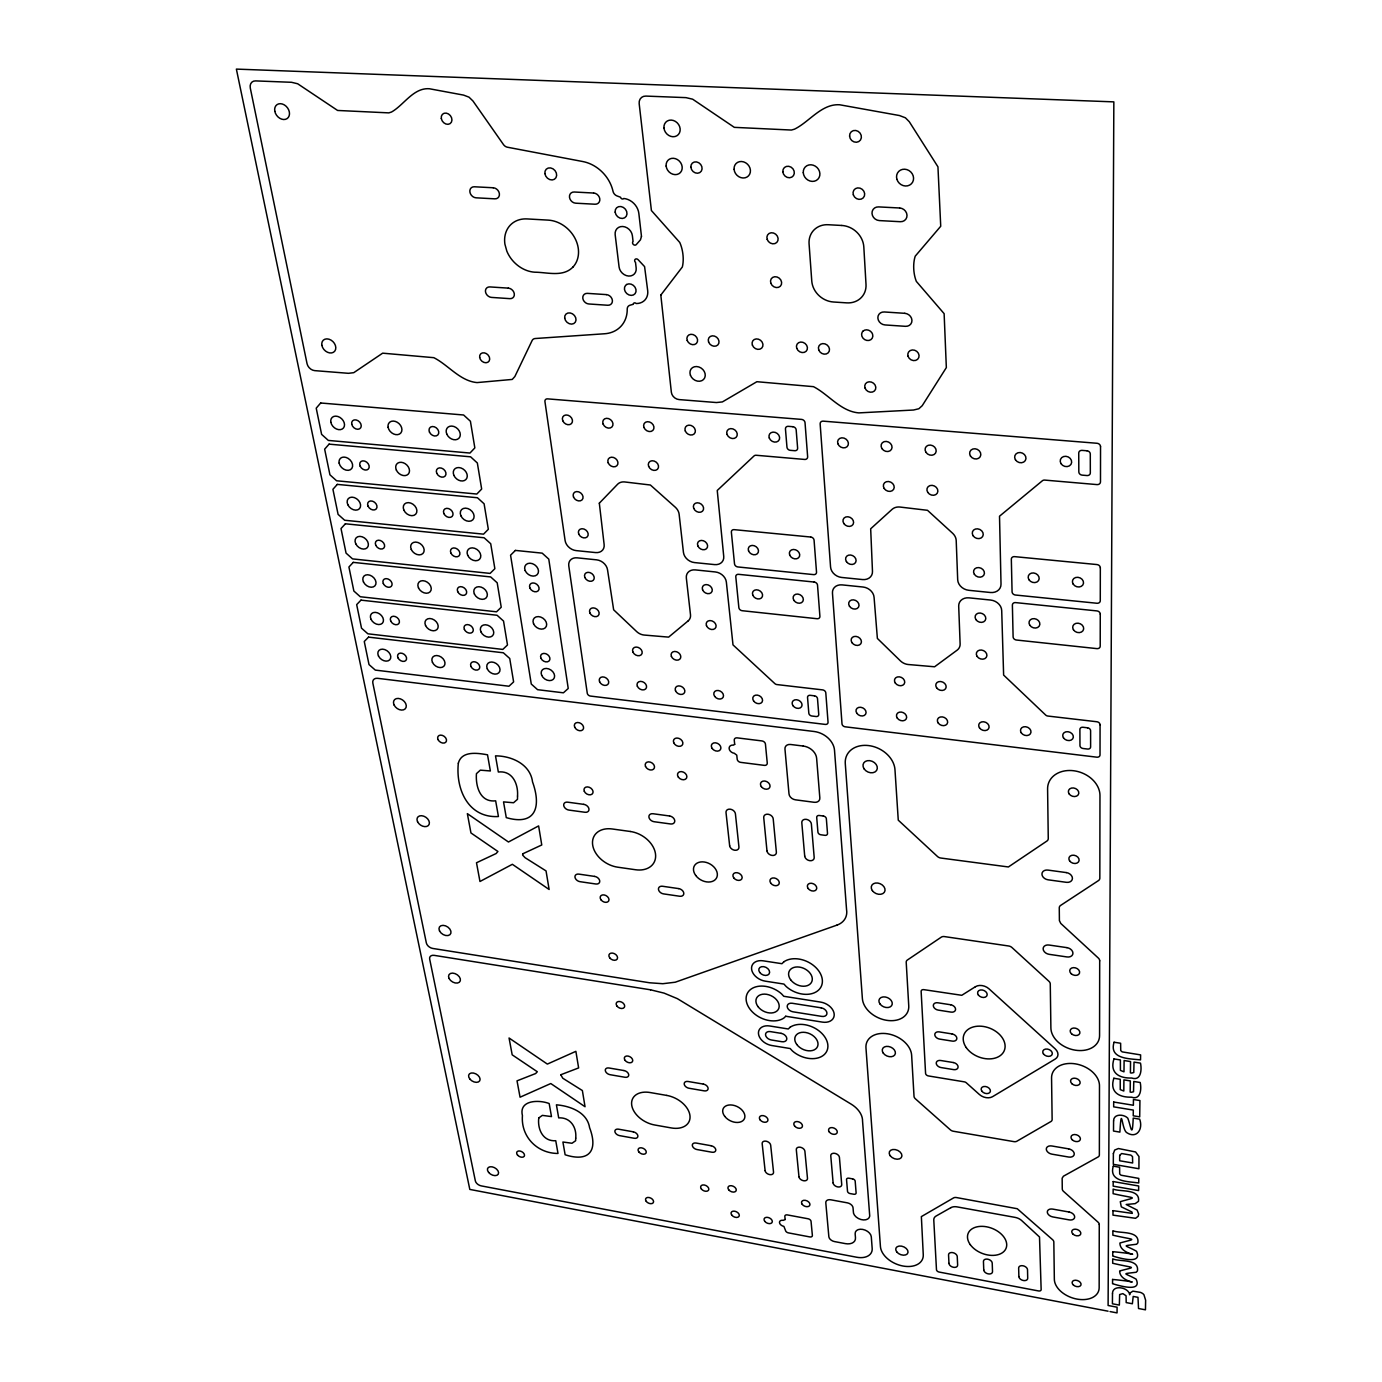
<?xml version="1.0" encoding="UTF-8"?>
<svg xmlns="http://www.w3.org/2000/svg" width="1382" height="1382" viewBox="0 0 1382 1382"><rect width="100%" height="100%" fill="white"/><g stroke="black" fill="none" stroke-linecap="round" stroke-linejoin="round"><path stroke-width="1.5" d="M1108.07 1311.19L469.811 1189.418L236.374 69.1L1113.84 101.871L1108.105 1305.489L1117.088 1307.199L1117.053 1312.9L1110.04 1311.57M1099.26 1224.521L1099.156 1287.713A23.149 15.133 19.3 0 1 1076.837 1299.063A23.149 15.133 19.3 0 1 1054.345 1279.283L1053.827 1242.021A4.388 2.902 19.8 0 0 1052.548 1239.654L1017.256 1208.732L956.448 1197.555A4.336 2.902 21.6 0 0 953.545 1197.918L921.362 1216.609L923.262 1254.631A22.406 14.615 22.5 0 1 902.861 1265.998A22.406 14.615 22.5 0 1 880.438 1246.581L865.961 1047.832A23.84 16.722 23.4 0 1 887.641 1033.805A23.84 16.722 23.4 0 1 911.636 1055.243L914.02 1096.306A4.44 3.075 22.6 0 0 915.402 1098.811L950.332 1129.802A4.44 3.04 21.8 0 0 953.39 1131.253L1013.852 1141.618A4.492 3.092 20.6 0 0 1016.91 1141.204L1050.873 1121.562A4.543 3.161 19.9 0 0 1052.134 1119.472L1051.564 1077.977A24.651 17.379 19.3 0 1 1075.421 1063.864A24.651 17.379 19.3 0 1 1099.485 1085.751L1099.364 1154.92A4.561 3.127 18.9 0 1 1098.068 1156.976L1063.414 1176.22L1062.153 1178.224L1062.274 1188.986A4.474 3.023 19.5 0 0 1063.57 1191.422L1097.982 1222.12A4.457 2.989 19 0 1 1099.26 1224.521M1099.692 960.818L1099.571 1035.602A25.014 17.966 19.3 0 1 1075.334 1050.182A25.014 17.966 19.3 0 1 1050.89 1028.018L1050.268 983.984A4.733 3.455 20 0 0 1048.886 981.255L1011.969 947.534A4.751 3.49 21 0 0 1008.687 945.996L944.407 936.581A4.699 3.438 22.6 0 0 941.263 937.169L907.369 960.024A4.63 3.351 23.3 0 0 906.212 962.321L908.751 1005.837A24.185 17.258 23.7 0 1 886.76 1020.331A24.185 17.258 23.7 0 1 862.385 998.616L845.283 763.59A25.895 19.97 25.8 0 1 868.742 745.589A25.895 19.97 25.8 0 1 894.983 769.826L898.265 820.165L937.462 856.477A4.802 3.628 23.2 0 0 940.797 858.032L1008.394 866.963L1046.9 841.051A4.941 3.783 20.4 0 0 1048.264 838.494L1047.591 788.984A26.776 20.903 19.6 0 1 1073.641 770.741A26.776 20.903 19.6 0 1 1099.968 795.548L1099.83 878.106A4.941 3.749 18.9 0 1 1098.414 880.628L1060.633 905.417A4.854 3.645 19.7 0 0 1059.268 907.87L1059.407 920.654L1060.806 923.47L1098.31 958.037A4.82 3.559 18.9 0 1 1099.692 960.818M1100.072 724.807L1100.02 754.935A3.265 2.574 19 0 1 1096.824 757.181L845.179 726.811A3.127 2.436 27 0 1 842.001 723.874L832.465 593.103A10.849 8.776 28.9 0 1 842.191 584.897L863.042 587.022A10.866 8.828 28.2 0 1 874.08 597.387L877.38 638.432L900.615 661.062A10.762 8.655 25.9 0 0 908.078 664.5L934.595 666.78L957.277 650.058A10.883 8.828 24.7 0 0 960.127 643.943L958.693 606.128A11.039 9.069 24.4 0 1 969.076 597.853L990.635 600.047A11.073 9.104 23.5 0 1 1001.708 610.585L1003.626 675.072L1045.638 715.012A3.265 2.609 20.7 0 0 1047.902 716.049L1096.859 721.75A3.282 2.626 19 0 1 1100.072 724.807M1100.262 614.109L1100.21 646.189A3.369 2.747 19.2 0 1 1096.911 648.624L1016.409 640.021A3.317 2.712 22.3 0 1 1013.11 636.912L1012.384 605.109A3.334 2.764 22.6 0 1 1015.58 602.604L1096.928 610.913A3.386 2.799 19.4 0 1 1100.262 614.109M1100.331 567.812L1100.279 600.721A3.403 2.833 19.4 0 1 1096.945 603.26L1015.407 595.02A3.351 2.781 22.8 0 1 1012.073 591.841L1011.33 559.226A3.386 2.833 23.1 0 1 1014.561 556.635L1096.963 564.564A3.438 2.885 19.5 0 1 1100.331 567.812M1100.538 446.68L1100.487 481.817A3.507 3.023 20 0 1 1097.014 484.598L1044.74 480.09A3.472 2.971 22.6 0 0 1042.356 480.781L999.514 516.212L1001.017 584.085A11.16 9.242 23.9 0 1 990.41 592.498L968.817 590.304A11.125 9.19 24.7 0 1 957.691 579.749L956.206 540.552A11.194 9.346 26.2 0 0 952.751 533.383L927.495 510.303L899.751 507.021A11.177 9.346 28.4 0 0 892.271 509.198L870.677 528.788L872.474 571.25A10.952 8.966 28.7 0 1 862.558 579.559L841.655 577.451A10.918 8.914 29.5 0 1 830.565 567.052L820.148 423.911A3.403 2.885 33.4 0 1 823.171 421.147L1097.049 443.277A3.541 3.075 20.3 0 1 1100.538 446.68M1112.493 1293.725L1112.424 1303.779L1119.351 1305.092L1119.645 1294.537L1122.875 1293.638L1126.071 1295.746L1126.192 1302.587L1132.376 1303.762L1133.188 1296.437L1137.991 1297.335L1138.526 1308.512L1145.453 1309.825L1145.626 1300.22L1143.916 1294.692A5.943 3.887 18.2 0 0 1140.271 1292.36L1132.877 1291.151L1130.079 1292.982L1129.664 1294.761C1128.904 1287.35 1112.268 1284.051 1112.493 1293.725M1112.579 1279.438L1112.545 1283.723C1117.157 1285.001 1142.672 1293.362 1136.142 1279.179C1124.879 1272.684 1120.266 1274.221 1136.229 1272.252L1137.455 1270.887C1139.321 1258.346 1119.057 1261.939 1112.717 1258.847L1112.683 1263.252C1135.849 1268.693 1136.73 1266.275 1119.679 1270.974C1119.524 1284.673 1152.381 1283.222 1112.579 1279.438M1112.752 1251.677L1112.735 1256.048C1117.451 1257.395 1143.173 1265.653 1136.54 1251.297C1125.138 1244.733 1120.543 1246.322 1136.643 1244.232L1137.87 1242.85C1139.804 1230.135 1119.334 1233.746 1112.89 1230.706L1112.856 1235.18C1136.384 1240.604 1137.041 1238.134 1119.921 1243.023C1119.662 1256.877 1152.985 1255.426 1112.752 1251.677M1113.011 1210.649L1112.976 1215.141L1135.555 1218.302L1138.163 1216.298L1138.699 1214.087L1137.127 1210.062L1126.192 1204.499L1135.175 1203.636L1138.474 1201.355C1140.53 1188.382 1119.731 1192.061 1113.149 1189.073L1113.115 1193.685C1137.179 1199.075 1137.49 1196.536 1120.284 1201.684L1121.303 1206.849L1131.91 1211.979L1132.307 1213.396L1113.011 1210.649M1113.201 1181.558L1113.166 1186.136L1138.613 1190.576L1138.682 1185.998L1113.201 1181.558M1113.287 1166.149C1108.381 1182.318 1128.973 1181.351 1138.716 1183.009L1138.785 1178.397L1121.044 1175.218L1119.696 1173.992L1119.593 1167.237L1113.287 1166.149M1113.374 1153.573L1113.305 1164.318L1138.923 1168.74L1138.975 1156.527L1135.589 1151.966L1118.435 1148.528L1114.669 1150.049L1113.374 1153.573M1113.581 1120.871L1113.512 1131.046L1119.886 1132.117C1121.683 1102.922 1121.579 1129.319 1126.727 1132.618C1136.574 1139.148 1143.38 1129.301 1139.666 1119.178L1133.223 1118.107C1132.255 1140.323 1130.856 1125.95 1127.781 1118.176C1123.981 1114.082 1113.581 1113.46 1113.581 1120.871M1113.685 1102.024L1113.667 1106.844L1133.309 1110.091L1133.24 1115.792L1139.701 1116.863L1139.943 1100.556L1133.447 1099.502L1133.378 1105.255L1113.685 1102.024M1113.84 1078.254C1109.297 1092.385 1119.385 1097.481 1131.426 1097.17C1140.737 1100.4 1141.636 1088.947 1140.202 1082.503L1133.776 1081.467L1133.534 1091.745L1131.443 1092.264L1130.182 1092.056L1130.321 1080.914L1123.912 1079.878L1123.808 1091.02L1120.249 1089.603L1120.232 1079.29L1113.84 1078.254M1113.961 1058.923C1109.383 1073.175 1119.455 1078.392 1131.668 1078.029C1141.083 1081.242 1141.895 1069.633 1140.495 1063.138L1134.017 1062.119L1133.776 1072.518L1131.668 1073.054L1130.407 1072.847L1130.545 1061.566L1124.102 1060.53L1123.981 1071.827L1120.422 1070.394L1120.387 1059.942L1113.961 1058.923M1114.065 1042.235C1108.744 1059.303 1130.01 1058.647 1140.53 1059.89L1140.616 1054.898L1122.149 1051.875L1120.733 1050.579L1120.629 1043.255L1114.065 1042.235M517.524 796.049L517.49 799.314L513.551 802.752L503.532 801.888L506.278 817.626C535.387 826.091 541.658 807.261 532.536 781.901C530.308 764.16 511.565 755.885 495.499 755.868L498.332 772.02C512.394 770.327 518.388 783.888 517.524 796.049M1119.696 1155.387L1119.645 1160.759L1132.653 1162.988L1132.514 1156.579L1130.856 1155.11L1121.597 1153.538L1119.696 1155.387M538.773 1117.952C537.356 1129.198 542.884 1141.653 555.754 1140.72L558 1153.452C537.356 1153.504 520.72 1136.781 522.431 1115.637C518.578 1099.744 539.274 1099.657 549.172 1103.544L551.487 1116.587L542.366 1115.378L538.773 1117.952M575.724 1138.129L575.638 1140.737L571.993 1143.259L562.906 1142.016L565.134 1154.765C588.404 1162.348 598.648 1151.431 589.596 1127.677C587.16 1112.13 570.179 1105.98 556.41 1104.823L558.691 1117.883C570.3 1117.14 576.847 1127.211 575.724 1138.129M660.821 295.074L671.358 392.281A7.566 6.236 38.7 0 0 679.132 399.588L716.429 402.542L722.389 401.92L756.887 381.708L813.497 386.666C828.664 394.475 840.809 411.473 858.861 412.89L913.537 410.022L918.857 408.744L922.226 405.686L946.342 367.595L944.131 313.662L916.352 281.41C913.364 274.033 912.759 263.737 915.212 256.188L940.727 226.251L937.946 166.825L909.304 121.754L905.417 117.798L899.44 115.535L839.634 104.773C821.478 103.615 809.334 121.961 794.46 129.182L791.42 130.046L734.326 127.351L692.641 99.193L685.99 97.638L645.86 96.084A8.292 7.1 51.1 0 0 639.175 103.633L651.406 210.53L679.754 242.455C682.984 249.572 684.194 259.453 682.345 266.985L660.821 295.074M599.322 503.186L604.124 544.439A10.624 8.292 36.5 0 1 595.59 552.575L576.121 550.606A10.607 8.24 36.9 0 1 565.1 540.535L544.94 401.575A3.317 2.643 41.1 0 1 547.531 398.862L801.56 419.402A3.403 2.868 34.2 0 1 805.032 422.685L807.641 456.734A3.369 2.816 33.2 0 1 804.67 459.446L756.196 455.265A3.334 2.764 34.7 0 0 754.036 455.939L717.241 490.472L723.736 556.376A10.762 8.603 33.5 0 1 714.58 564.599L694.49 562.578A10.728 8.551 34 0 1 683.434 552.351L679.132 514.277A10.831 8.672 35.6 0 0 675.418 507.332L650.386 485.013L624.543 481.938A10.849 8.637 37.1 0 0 617.789 484.063L599.322 503.186M641.473 236.357L640.471 239.794L636.307 244.562A2.246 1.883 45 0 1 633.336 244.459A2.246 1.883 45 0 1 633.06 241.47L632.386 235.7A9.432 7.895 45.5 0 0 622.746 226.493A9.432 7.895 45.5 0 0 615.163 234.698L619.084 267.002A9.329 7.774 44.2 0 0 628.637 276.055A9.329 7.774 44.2 0 0 636.169 268.056L635.513 262.373A2.228 1.866 44.3 0 1 635.098 259.401A2.228 1.866 44.3 0 1 638.069 259.661L644.582 266.605L647.709 290.79A14.943 12.438 43.2 0 1 636.186 303.522A1.866 1.555 42.7 0 0 633.284 304.299L630.088 305.18A5.407 4.474 42.5 0 0 627.221 309.102A33.03 27.156 43.4 0 1 604.677 333.753L535.231 338.521A5.303 4.25 43.1 0 0 532.122 340.525L514.864 376.526L512.256 379.428L477.032 382.589C459.947 381.017 448.338 365.003 433.827 357.679L382.659 353.17L353.757 372.674L348.471 373.313L314.716 370.635A7.359 5.528 45 0 1 307.046 363.656L250.297 88.085A8.102 6.184 52.9 0 1 255.532 80.899L291.55 82.298L297.666 83.766L337.605 110.456L388.826 112.875L391.469 112.046C403.855 105.118 413.356 87.584 429.336 88.742L463.575 95.099L469.016 97.172L472.955 100.99L503.463 144.557A5.666 4.63 50.5 0 0 507.436 147.218L582.789 161.539A34.239 28.504 47.8 0 1 613.021 191.338A5.614 4.716 47.4 0 0 617.028 195.933L620.57 197.263A1.935 1.624 47.1 0 0 623.783 198.472A15.323 12.87 46.4 0 1 638.847 213.433L641.473 236.357M458.34 763.192C455.559 789.433 468.377 818.265 498.436 816.537L495.654 800.817C480.038 802.648 475.477 786.203 476.445 773.661L480.331 770.154L490.368 770.966L487.518 754.814C477.809 753.086 461.674 750.461 458.34 763.192M522.897 853.748L522.586 855.026L525.074 857.686L546.045 870.919L549.12 889.472L512.359 864.303L479.969 881.491L476.496 862.765L496.155 853.523L497.917 851.485L470.951 832.949L467.358 813.653L508.455 842.001L538.617 825.918L541.761 844.972L522.897 853.748M560.781 1074.747L562.785 1078.236L582.375 1090.553L585.035 1106.723L550.779 1083.54L520.064 1097.204L517.023 1080.845L535.646 1073.538L537.304 1071.741L512.186 1054.829L509.06 1038.003L547.358 1064.088L575.879 1051.339L578.626 1067.923L560.781 1074.747M863.024 331.127L862.195 332.164A5.856 5.096 34.7 0 0 866.79 340.421A5.856 5.096 34.7 0 0 872.56 334.168L871.921 332.837A5.856 5.096 34.7 0 0 863.024 331.127M320.676 402.991L316.219 408.174L321.609 434.363L328.329 440.426L469.966 453.054L474.838 447.906L470.416 421.251L463.609 414.997L320.676 402.991M329.089 444.14L324.649 449.167L329.935 474.803L336.586 480.781L476.825 494.048L481.662 489.055L477.343 462.987L470.606 456.82L329.089 444.14M337.312 484.391L332.924 489.297L338.089 514.38L344.654 520.254L483.527 534.16L488.33 529.306L484.097 503.791L477.446 497.745L337.312 484.391M345.379 523.795L341.009 528.546L346.053 553.111L352.548 558.898L490.092 573.409L494.86 568.693L490.714 543.731L484.132 537.771L345.379 523.795M353.256 562.37L348.92 567L353.861 591.03L360.287 596.748L496.518 611.811L501.234 607.234L497.192 582.807L490.679 576.933L353.256 562.37M360.978 600.134L356.677 604.625L361.514 628.171L367.871 633.802L502.806 649.419L507.488 644.979L503.532 621.054L497.088 615.266L360.978 600.134M368.545 637.137L364.261 641.49L369.011 664.569L375.299 670.097L508.956 686.232L513.62 681.913L509.733 658.488L503.376 652.788L368.545 637.137M783.819 961.837L781.953 963.703L763.14 960.818A13.336 9.467 26.5 0 0 751.583 969.041A13.336 9.467 26.5 0 0 765.231 981.151L783.94 984.07L786.203 986.541A22.993 16.377 25.7 0 0 817.125 991.257A22.993 16.377 25.7 0 0 814.724 966.484A22.993 16.377 25.7 0 0 783.819 961.837M515.4 550.416L510.563 555.201L531.275 684.038L537.581 689.687L563.407 692.814L568.227 688.478L548.775 559.123L542.193 553.145L515.4 550.416M785.736 1016.254L783.905 1018.033A22.648 15.91 26.2 0 1 753.605 1013.092A22.648 15.91 26.2 0 1 751.238 988.976A22.648 15.91 26.2 0 1 781.521 993.831L783.784 996.284L820.632 1002.088A13.319 9.398 25 0 1 834.192 1014.112A13.319 9.398 25 0 1 822.359 1022.11L785.736 1016.254M790.124 1027.223L788.293 1028.985L769.843 1025.997A13.077 9.087 25.9 0 0 758.476 1033.753A13.077 9.087 25.9 0 0 771.847 1045.535L790.176 1048.541L792.404 1050.942A22.544 15.72 25.1 0 0 822.722 1055.813A22.544 15.72 25.1 0 0 820.424 1032.043A22.544 15.72 25.1 0 0 790.124 1027.223M688.322 620.743L668.629 637.119L643.943 635.029A10.417 8.05 33.7 0 1 636.791 631.712L613.643 609.79L607.544 569.868A10.538 8.188 35.9 0 0 596.575 559.831L577.158 557.844A10.52 8.137 36.3 0 0 568.779 565.86L587.264 693.228A3.04 2.28 33.5 0 0 590.425 696.062L825.261 724.41A3.127 2.436 27.5 0 0 828.043 722.199L825.797 692.848A3.144 2.47 28 0 0 822.584 689.877L776.978 684.574A3.127 2.453 29.4 0 1 774.801 683.572L732.996 644.893L726.362 582.133A10.676 8.482 32.8 0 0 715.358 571.958L695.301 569.902A10.641 8.43 33.4 0 0 686.336 578.004L690.499 614.783A10.503 8.223 33.1 0 1 688.322 620.743M573.064 266.951C563.027 277.471 547.324 272.219 534.73 272.202A29.108 23.701 46.4 0 1 506.814 251.092L504.914 244.182A29.108 23.701 46.4 0 1 527.112 218.926L548.222 220.118A29.143 23.874 46.1 0 1 574.895 238.119A29.143 23.874 46.1 0 1 573.064 266.951M626.754 284.45L625.666 285.297A6.305 5.252 43.3 0 0 628.931 294.919A6.305 5.252 43.3 0 0 635.962 289.494A6.305 5.252 43.3 0 0 626.754 284.45M975.398 986.731L961.768 995.299L923.85 989.65A2.937 2.108 22.9 0 0 921.138 991.43L925.577 1073.382A2.868 2.004 22.5 0 0 928.445 1075.939L964.308 1081.847A2.885 2.004 21.7 0 1 966.294 1082.78L979.406 1094.509A9.622 6.72 21.2 0 0 992.535 1096.686L1055.243 1059.044A9.881 7.031 19.9 0 0 1055.105 1048.783L988.976 988.804A9.916 7.169 21.5 0 0 975.398 986.731M734.688 744.345L733.427 745.123A4.992 3.783 29.5 0 0 729.143 748.595A4.992 3.783 29.5 0 0 734.274 753.259L736.761 755.142L737.193 759.219A3.369 2.557 29.2 0 0 740.648 762.363L764.315 765.369A3.386 2.574 28.6 0 0 767.252 763.037L765.438 744.103A3.403 2.591 28.9 0 0 761.948 740.925L737.159 737.867A3.386 2.574 29.6 0 0 734.257 740.234L734.688 744.345M950.902 1207.643L936.115 1216.022A9.138 6.046 21.8 0 0 933.783 1220.064L936.478 1269.73A2.695 1.745 21.8 0 0 939.155 1272.062L1038.538 1290.943A2.747 1.779 20 0 0 1041.147 1289.579L1039.506 1236.994L1021.574 1220.461A9.294 6.184 20.5 0 0 1015.165 1217.404L957.052 1206.883A9.19 6.115 21.6 0 0 950.902 1207.643M785.149 1219.511L783.266 1220.341A4.319 2.799 24.6 0 0 779.5 1222.604A4.319 2.799 24.6 0 0 783.888 1226.387L785.46 1230.343A2.919 1.883 24.5 0 0 788.431 1232.882L809.8 1236.925A2.919 1.9 24.1 0 0 812.374 1235.404L811.044 1221.342A2.937 1.918 24.2 0 0 808.055 1218.769L787.394 1214.916A2.937 1.9 24.6 0 0 784.838 1216.471L785.149 1219.511M836.991 925.111L675.211 982.222L662.824 983.708L649.557 982.775L432.773 948.449A6.081 4.077 32.6 0 1 426.347 942.956L372.829 683.053A6.616 4.733 37.2 0 1 377.597 678.32L814.102 731.493A19.953 15.357 27.5 0 1 834.503 750.201L846.561 909.65A23.632 17.292 25.7 0 1 836.991 925.111M899.63 207.991L878.607 206.903A7.29 6.53 39.8 0 0 872.007 213.364A7.29 6.53 39.8 0 0 879.349 220.584L900.304 221.707A7.307 6.582 38.8 0 0 907.007 215.229A7.307 6.582 38.8 0 0 899.63 207.991M493.201 187.762L474.337 186.777A5.994 4.837 48.9 0 0 469.897 192.012A5.994 4.837 48.9 0 0 476.047 197.816L494.86 198.835A6.012 4.872 48.7 0 0 499.368 193.584A6.012 4.872 48.7 0 0 493.201 187.762M593.621 193.031L574.238 192.012A6.029 5.01 47.7 0 0 569.505 197.315A6.029 5.01 47.7 0 0 575.689 203.189L595.02 204.225A6.046 5.044 47.4 0 0 599.805 198.922A6.046 5.044 47.4 0 0 593.621 193.031M841.793 225.473L828.267 224.73A21.68 19.106 40.1 0 0 809.075 243.819L811.77 281.047A21.438 18.761 38.2 0 0 833.45 302.002L846.717 302.865A21.473 18.847 37.7 0 0 866.013 284.433L863.819 246.963A21.697 19.175 39.5 0 0 841.793 225.473M904.795 313.317L884.307 311.969A7.083 6.219 34.6 0 0 877.864 317.998A7.083 6.219 34.6 0 0 884.998 324.943L905.435 326.325A7.1 6.254 33.6 0 0 911.947 320.279A7.1 6.254 33.6 0 0 904.795 313.317M508.282 288.13L489.85 286.92A5.804 4.647 45.3 0 0 485.497 291.809A5.804 4.647 45.3 0 0 491.491 297.406L509.872 298.65A5.804 4.664 45.1 0 0 514.294 293.744A5.804 4.664 45.1 0 0 508.282 288.13M606.352 294.608L587.419 293.364A5.839 4.802 43.7 0 0 582.807 298.305A5.839 4.802 43.7 0 0 588.801 303.971L607.683 305.249A5.856 4.82 43.4 0 0 612.381 300.291A5.856 4.82 43.4 0 0 606.352 294.608M792.853 426.71L788.31 426.33A3.248 2.729 34.5 0 0 785.46 428.973L786.963 447.198A3.23 2.695 33.9 0 0 790.262 450.325L794.771 450.705A3.23 2.695 33.8 0 0 797.621 448.096L796.17 429.854A3.248 2.729 34.3 0 0 792.853 426.71M1086.96 450.774L1082.054 450.377A3.386 2.937 21.1 0 0 1078.737 453.089L1078.824 471.901A3.369 2.902 20.9 0 0 1082.141 475.132L1087.012 475.546A3.369 2.902 20.6 0 0 1090.329 472.869L1090.294 454.039A3.386 2.937 20.8 0 0 1086.96 450.774M810.698 537.028L734.17 529.652A3.265 2.626 33.4 0 0 731.372 532.191L734.516 563.873A3.23 2.591 32.6 0 0 737.833 566.948L813.618 574.618A3.265 2.643 30.3 0 0 816.52 572.131L814.067 540.172A3.282 2.695 31 0 0 810.698 537.028M814.205 582.047L738.558 574.325A3.213 2.574 32.3 0 0 735.794 576.76L738.869 607.683A3.196 2.522 31.6 0 0 742.151 610.706L817.056 618.721A3.213 2.574 29.4 0 0 819.906 616.32L817.522 585.139A3.248 2.626 30 0 0 814.205 582.047M814.43 695.82L810.197 695.319A3.006 2.349 28.3 0 0 807.537 697.478L808.816 713.198A3.006 2.332 28 0 0 811.873 716.014L816.088 716.515A3.006 2.332 27.9 0 0 818.749 714.39L817.505 698.653A3.006 2.349 28.1 0 0 814.43 695.82M1087.513 727.796L1082.97 727.26A3.144 2.505 19.5 0 0 1079.895 729.471L1079.964 745.589A3.127 2.488 19.5 0 0 1083.039 748.491L1087.548 749.044A3.127 2.488 19.3 0 0 1090.623 746.867L1090.605 730.715A3.144 2.505 19.3 0 0 1087.513 727.796M803.288 746.055L790.608 744.483A6.444 4.941 28.1 0 0 784.959 748.992L789.001 793.924A6.357 4.82 27.5 0 0 795.496 799.832L814.171 802.286A6.374 4.837 27 0 0 819.837 797.95L816.624 758.252A13.043 10.002 27.7 0 0 803.288 746.055M823.378 816.036L819.284 815.484A2.902 2.194 26.6 0 0 816.71 817.453L817.919 832.102A2.902 2.177 26.4 0 0 820.873 834.78L824.933 835.333A2.902 2.177 26.3 0 0 827.507 833.398L826.35 818.731A2.919 2.194 26.5 0 0 823.378 816.036M583.791 804.359L567.639 802.165A4.923 3.559 32.2 0 0 563.718 805.499A4.923 3.559 32.2 0 0 568.866 810.077L584.983 812.27A4.941 3.576 31.8 0 0 588.957 808.936A4.941 3.576 31.8 0 0 583.791 804.359M669.579 815.985L653.047 813.739A4.975 3.645 30.4 0 0 648.918 817.09A4.975 3.645 30.4 0 0 654.083 821.72L670.581 823.966A4.992 3.662 30 0 0 674.744 820.614A4.992 3.662 30 0 0 669.579 815.985M1066.282 872.578L1047.953 870.09A6.254 4.733 20.2 0 0 1041.942 874.115A6.254 4.733 20.2 0 0 1048.092 879.816L1066.368 882.321A6.271 4.751 19.7 0 0 1072.432 878.278A6.271 4.751 19.7 0 0 1066.282 872.578M630.278 831.48L612.226 828.975A24.116 17.379 30.7 0 0 592.653 844.938A24.116 17.379 30.7 0 0 617.719 867.188L635.565 869.744A24.168 17.465 30.4 0 0 655.483 853.782A24.168 17.465 30.4 0 0 630.278 831.48M594.675 876.413L578.833 874.115A4.82 3.42 31 0 0 574.981 877.259A4.82 3.42 31 0 0 580.008 881.681L595.815 883.996A4.837 3.438 30.7 0 0 599.719 880.852A4.837 3.438 30.7 0 0 594.675 876.413M678.717 888.609L662.531 886.259A4.872 3.49 29.3 0 0 658.471 889.403A4.872 3.49 29.3 0 0 663.533 893.895L679.685 896.244A4.889 3.507 28.9 0 0 683.779 893.1A4.889 3.507 28.9 0 0 678.717 888.609M1066.921 947.637L1049.007 945.029A6.115 4.509 20 0 0 1043.134 948.812A6.115 4.509 20 0 0 1049.128 954.323L1066.99 956.949A6.133 4.526 19.6 0 0 1072.933 953.165A6.133 4.526 19.6 0 0 1066.921 947.637M950.678 1004.766L937.842 1002.779A4.889 3.507 22.5 0 0 933.316 1005.699A4.889 3.507 22.5 0 0 938.205 1010.104L951.006 1012.108A4.889 3.507 22.2 0 0 955.567 1009.171A4.889 3.507 22.2 0 0 950.678 1004.766M821.133 1007.823L792.214 1003.263A5.683 4.008 25.6 0 0 787.222 1006.683A5.683 4.008 25.6 0 0 793.026 1011.814L821.858 1016.409A5.701 4.025 25 0 0 826.937 1012.989A5.701 4.025 25 0 0 821.133 1007.823M951.991 1033.909L939.276 1031.888A4.837 3.438 22.4 0 0 934.785 1034.755A4.837 3.438 22.4 0 0 939.639 1039.091L952.319 1041.112A4.854 3.455 22.1 0 0 956.845 1038.262A4.854 3.455 22.1 0 0 951.991 1033.909M650.542 989.806L434.19 955.359A6.046 4.042 32.3 0 0 429.664 959.073L475.356 1180.919A5.614 3.507 29.5 0 0 481.282 1185.894L856.736 1257.24A17.171 11.16 23.3 0 0 872.18 1248.464L871.299 1236.821A8.482 5.545 23.2 0 0 862.765 1229.41A8.482 5.545 23.2 0 0 855.147 1233.798L855.475 1237.806A11.281 7.359 23.5 0 1 845.387 1243.627L834.469 1241.572A5.563 3.61 23.7 0 1 828.855 1236.717L825.797 1202.789A5.632 3.697 23.9 0 1 830.789 1199.801L847.339 1202.841A5.632 3.714 23.6 0 1 853.04 1207.799L853.333 1211.444A8.62 5.666 23.3 0 0 860.917 1219.511A8.62 5.666 23.3 0 0 869.727 1216.056L862.541 1120.923A22.198 15.116 24 0 0 851.122 1104.114L677.353 998.65L664.086 993.122L650.542 989.806M781.055 1033.339L770.413 1031.611A5.614 3.887 25.9 0 0 765.542 1034.928A5.614 3.887 25.9 0 0 771.277 1039.972L781.884 1041.717A5.614 3.904 25.6 0 0 786.79 1038.4A5.614 3.904 25.6 0 0 781.055 1033.339M953.286 1062.533L940.676 1060.495A4.802 3.369 22.2 0 0 936.236 1063.276A4.802 3.369 22.2 0 0 941.038 1067.56L953.615 1069.616A4.82 3.386 22 0 0 958.089 1066.835A4.82 3.386 22 0 0 953.286 1062.533M623.973 1070.549L609.013 1067.992A4.543 3.023 28.5 0 0 605.316 1070.618A4.543 3.023 28.5 0 0 610.049 1074.695L624.992 1077.269A4.543 3.04 28.2 0 0 628.706 1074.626A4.543 3.04 28.2 0 0 623.973 1070.549M703.369 1084.093L688.081 1081.484A4.595 3.092 27 0 0 684.211 1084.127A4.595 3.092 27 0 0 688.962 1088.239L704.215 1090.864A4.595 3.11 26.7 0 0 708.102 1088.221A4.595 3.11 26.7 0 0 703.369 1084.093M1068.614 1148.857L1051.823 1145.972A5.753 3.956 19.8 0 0 1046.295 1149.116A5.753 3.956 19.8 0 0 1051.927 1154.16L1068.683 1157.045A5.77 3.973 19.4 0 0 1074.263 1153.901A5.77 3.973 19.4 0 0 1068.614 1148.857M666.78 1095.425L650.076 1092.523A22.233 14.77 27.5 0 0 631.712 1105.151A22.233 14.77 27.5 0 0 654.74 1125L671.289 1127.937A22.302 14.822 27.2 0 0 689.929 1115.343A22.302 14.822 27.2 0 0 666.78 1095.425M633.215 1131.806L618.531 1129.18A4.457 2.919 27.9 0 0 614.904 1131.668A4.457 2.919 27.9 0 0 619.533 1135.624L634.2 1138.267A4.457 2.919 27.6 0 0 637.862 1135.779A4.457 2.919 27.6 0 0 633.215 1131.806M711.125 1145.73L696.131 1143.052A4.509 2.971 26.5 0 0 692.33 1145.54A4.509 2.971 26.5 0 0 696.977 1149.548L711.955 1152.225A4.509 2.989 26.2 0 0 715.772 1149.738A4.509 2.989 26.2 0 0 711.125 1145.73M1069.15 1212.031L1052.704 1209.095A5.649 3.783 19.8 0 0 1047.297 1212.031A5.649 3.783 19.8 0 0 1052.808 1216.937L1069.219 1219.891A5.666 3.801 19.4 0 0 1074.678 1216.955A5.666 3.801 19.4 0 0 1069.15 1212.031M852.556 1178.863L848.894 1178.207A2.609 1.745 23.6 0 0 846.544 1179.606L847.512 1191.284A2.609 1.728 23.6 0 0 850.137 1193.582L853.782 1194.238A2.609 1.728 23.5 0 0 856.114 1192.856L855.182 1181.161A2.609 1.745 23.6 0 0 852.556 1178.863M729.644 845.698L726.016 812.564A4.975 3.697 28.8 0 1 730.283 809.196A4.975 3.697 28.8 0 1 735.414 813.808L738.938 846.976A4.923 3.628 28.3 0 1 734.706 850.241A4.923 3.628 28.3 0 1 729.644 845.698M765.11 1170.64L762.173 1143.674A4.509 3.006 25.3 0 1 766.077 1141.187A4.509 3.006 25.3 0 1 770.672 1145.177L773.54 1172.178A4.457 2.954 25.1 0 1 769.67 1174.596A4.457 2.954 25.1 0 1 765.11 1170.64M766.975 850.863L763.728 817.608A5.01 3.749 27.8 0 1 768.081 814.24A5.01 3.749 27.8 0 1 773.212 818.887L776.373 852.158A4.958 3.662 27.4 0 1 772.054 855.423A4.958 3.662 27.4 0 1 766.975 850.863M798.969 1176.773L796.308 1149.72A4.526 3.023 24.6 0 1 800.299 1147.233A4.526 3.023 24.6 0 1 804.894 1151.241L807.485 1178.31A4.492 2.971 24.5 0 1 803.529 1180.729A4.492 2.971 24.5 0 1 798.969 1176.773M804.704 856.08L801.802 822.705A5.027 3.783 26.9 0 1 806.242 819.336A5.027 3.783 26.9 0 1 811.372 824L814.188 857.393A4.975 3.697 26.5 0 1 809.783 860.675A4.975 3.697 26.5 0 1 804.704 856.08M833.121 1182.94L830.772 1155.836A4.561 3.058 24 0 1 834.832 1153.348A4.561 3.058 24 0 1 839.427 1157.373L841.724 1184.495A4.509 2.989 23.8 0 1 837.699 1186.913A4.509 2.989 23.8 0 1 833.121 1182.94M948.968 1263.39L948.553 1254.942A4.526 2.971 21.6 0 1 952.751 1252.628A4.526 2.971 21.6 0 1 957.242 1256.566L957.64 1265.014A4.509 2.954 21.6 0 1 953.459 1267.294A4.509 2.954 21.6 0 1 948.968 1263.39M983.759 1269.937L983.448 1261.472A4.561 2.989 20.9 0 1 987.715 1259.175A4.561 2.989 20.9 0 1 992.224 1263.131L992.518 1271.595A4.543 2.971 20.9 0 1 988.251 1273.876A4.543 2.971 20.9 0 1 983.759 1269.937M1018.879 1276.571L1018.655 1268.071A4.595 3.006 20.3 0 1 1023.008 1265.774A4.595 3.006 20.3 0 1 1027.517 1269.747L1027.707 1278.229A4.578 2.989 20.3 0 1 1023.371 1280.509A4.578 2.989 20.3 0 1 1018.879 1276.571M1072.38 1139.943A4.837 3.351 19.3 0 0 1080.258 1139.735A4.837 3.351 19.3 0 0 1074.47 1134.518A4.837 3.351 19.3 0 0 1072.38 1139.943M1043.41 1053.844A4.941 3.507 19.9 0 0 1051.702 1055.174A4.941 3.507 19.9 0 0 1047.487 1049.076A4.941 3.507 19.9 0 0 1043.41 1053.844M714.667 696.39A5.148 3.973 30.7 0 0 723.062 697.392A5.148 3.973 30.7 0 0 718.191 690.482A5.148 3.973 30.7 0 0 714.667 696.39M671.393 656.398A5.183 4.008 32.4 0 0 679.737 659.266A5.183 4.008 32.4 0 0 676.714 651.768A5.183 4.008 32.4 0 0 671.393 656.398M706.478 625.666A5.269 4.129 32.1 0 0 714.978 628.585A5.269 4.129 32.1 0 0 711.972 620.898A5.269 4.129 32.1 0 0 706.478 625.666M632.887 651.993A5.165 3.956 33.3 0 0 641.162 654.861A5.165 3.956 33.3 0 0 638.087 647.381A5.165 3.956 33.3 0 0 632.887 651.993M702.574 589.803A5.321 4.215 32.9 0 0 711.143 592.723A5.321 4.215 32.9 0 0 708.102 584.897A5.321 4.215 32.9 0 0 702.574 589.803M584.862 577.486A5.252 4.06 35.8 0 0 593.223 580.354A5.252 4.06 35.8 0 0 590.028 572.632A5.252 4.06 35.8 0 0 584.862 577.486M589.872 612.917A5.2 3.991 35 0 0 598.147 615.767A5.2 3.991 35 0 0 594.986 608.184A5.2 3.991 35 0 0 589.872 612.917M792.974 705.684A5.2 4.06 28.5 0 0 801.56 706.703A5.2 4.06 28.5 0 0 796.723 699.741A5.2 4.06 28.5 0 0 792.974 705.684M599.581 681.723A5.079 3.835 33.5 0 0 607.717 684.556A5.079 3.835 33.5 0 0 604.625 677.232A5.079 3.835 33.5 0 0 599.581 681.723M1069.564 860.796A5.252 4.008 19.5 0 0 1078.461 861.988A5.252 4.008 19.5 0 0 1073.987 855.233A5.252 4.008 19.5 0 0 1069.564 860.796M397.981 657.815A4.975 3.61 37.4 0 0 405.79 660.561A4.975 3.61 37.4 0 0 402.456 653.41A4.975 3.61 37.4 0 0 397.981 657.815M378.461 655.949A7.169 5.165 37.7 0 0 389.672 659.888A7.169 5.165 37.7 0 0 384.835 649.609A7.169 5.165 37.7 0 0 378.461 655.949M470.968 666.47A5.01 3.697 36.1 0 0 478.898 669.251A5.01 3.697 36.1 0 0 475.633 662.03A5.01 3.697 36.1 0 0 470.968 666.47M432.462 662.358A7.204 5.252 36.8 0 0 443.795 666.331A7.204 5.252 36.8 0 0 439.044 655.984A7.204 5.252 36.8 0 0 432.462 662.358M487.293 668.853A7.238 5.355 35.8 0 0 498.747 672.879A7.238 5.355 35.8 0 0 494.1 662.462A7.238 5.355 35.8 0 0 487.293 668.853M390.743 621.088A5.044 3.68 38.2 0 0 398.621 623.852A5.044 3.68 38.2 0 0 395.235 616.545A5.044 3.68 38.2 0 0 390.743 621.088M371.032 619.309A7.256 5.269 38.5 0 0 382.348 623.265A7.256 5.269 38.5 0 0 377.441 612.796A7.256 5.269 38.5 0 0 371.032 619.309M464.404 629.466A5.079 3.766 36.9 0 0 472.419 632.248A5.079 3.766 36.9 0 0 469.12 624.889A5.079 3.766 36.9 0 0 464.404 629.466M425.552 625.51A7.29 5.355 37.6 0 0 436.988 629.501A7.29 5.355 37.6 0 0 432.186 618.963A7.29 5.355 37.6 0 0 425.552 625.51M480.901 631.799A7.325 5.459 36.6 0 0 492.476 635.824A7.325 5.459 36.6 0 0 487.76 625.217A7.325 5.459 36.6 0 0 480.901 631.799M383.332 583.601A5.096 3.749 39.1 0 0 391.296 586.365A5.096 3.749 39.1 0 0 387.858 578.92A5.096 3.749 39.1 0 0 383.332 583.601M363.449 581.908A7.342 5.373 39.4 0 0 374.885 585.882A7.342 5.373 39.4 0 0 369.892 575.188A7.342 5.373 39.4 0 0 363.449 581.908M457.718 591.669A5.131 3.835 37.8 0 0 465.803 594.45A5.131 3.835 37.8 0 0 462.469 586.97A5.131 3.835 37.8 0 0 457.718 591.669M418.487 587.886A7.376 5.459 38.5 0 0 430.044 591.893A7.376 5.459 38.5 0 0 425.155 581.131A7.376 5.459 38.5 0 0 418.487 587.886M474.372 593.949A7.411 5.563 37.5 0 0 486.049 597.991A7.411 5.563 37.5 0 0 481.282 587.16A7.411 5.563 37.5 0 0 474.372 593.949M375.783 545.303A5.165 3.818 40 0 0 383.833 548.067A5.165 3.818 40 0 0 380.344 540.5A5.165 3.818 40 0 0 375.783 545.303M355.71 543.713A7.428 5.476 40.3 0 0 367.249 547.687A7.428 5.476 40.3 0 0 362.205 536.803A7.428 5.476 40.3 0 0 355.71 543.713M450.877 553.059A5.2 3.921 38.8 0 0 459.049 555.858A5.2 3.921 38.8 0 0 455.663 548.222A5.2 3.921 38.8 0 0 450.877 553.059M411.266 549.449A7.463 5.58 39.4 0 0 422.944 553.474A7.463 5.58 39.4 0 0 417.986 542.504A7.463 5.58 39.4 0 0 411.266 549.449M467.686 555.27A7.497 5.683 38.4 0 0 479.502 559.33A7.497 5.683 38.4 0 0 474.665 548.291A7.497 5.683 38.4 0 0 467.686 555.27M368.061 506.192A5.234 3.904 41 0 0 376.198 508.973A5.234 3.904 41 0 0 372.656 501.234A5.234 3.904 41 0 0 368.061 506.192M347.798 504.689A7.532 5.58 41.2 0 0 359.458 508.697A7.532 5.58 41.2 0 0 354.328 497.589A7.532 5.58 41.2 0 0 347.798 504.689M443.898 513.603A5.269 3.991 39.8 0 0 452.156 516.419A5.269 3.991 39.8 0 0 448.718 508.628A5.269 3.991 39.8 0 0 443.898 513.603M403.89 510.183A7.566 5.683 40.4 0 0 415.688 514.225A7.566 5.683 40.4 0 0 410.661 503.048A7.566 5.683 40.4 0 0 403.89 510.183M460.88 515.762A7.601 5.787 39.4 0 0 472.799 519.839A7.601 5.787 39.4 0 0 467.893 508.576A7.601 5.787 39.4 0 0 460.88 515.762M360.184 466.218A5.303 3.973 42 0 0 368.389 469.016A5.303 3.973 42 0 0 364.796 461.122A5.303 3.973 42 0 0 360.184 466.218M339.143 463.108A7.636 5.683 42.2 0 0 350.32 469.759A7.636 5.683 42.2 0 0 348.039 458.323A7.636 5.683 42.2 0 0 339.143 463.108M436.764 473.3A5.338 4.077 40.8 0 0 445.108 476.116A5.338 4.077 40.8 0 0 441.601 468.153A5.338 4.077 40.8 0 0 436.764 473.3M396.358 470.07A7.67 5.787 41.5 0 0 408.277 474.112A7.67 5.787 41.5 0 0 403.181 462.711A7.67 5.787 41.5 0 0 396.358 470.07M453.901 475.391A7.705 5.908 40.5 0 0 465.959 479.468A7.705 5.908 40.5 0 0 460.983 467.98A7.705 5.908 40.5 0 0 453.901 475.391M441.307 118.472A6.046 4.872 51.6 0 0 449.996 123.689A6.046 4.872 51.6 0 0 448.459 113.946A6.046 4.872 51.6 0 0 441.307 118.472M564.685 318.085A6.219 5.062 43.3 0 0 573.806 323.561A6.219 5.062 43.3 0 0 572.511 313.835A6.219 5.062 43.3 0 0 564.685 318.085M479.658 357.385A5.58 4.405 43.4 0 0 487.829 362.274A5.58 4.405 43.4 0 0 486.464 353.654A5.58 4.405 43.4 0 0 479.658 357.385M274.811 111.268A8.62 6.616 52.2 0 0 287.059 118.627A8.62 6.616 52.2 0 0 284.346 104.911A8.62 6.616 52.2 0 0 274.811 111.268M615.163 212.137A6.461 5.424 46.5 0 0 624.629 217.82A6.461 5.424 46.5 0 0 623.403 207.455A6.461 5.424 46.5 0 0 615.163 212.137M544.905 173.596A6.513 5.39 48.9 0 0 554.372 179.297A6.513 5.39 48.9 0 0 552.973 168.811A6.513 5.39 48.9 0 0 544.905 173.596M321.885 345.396A7.946 6.012 45.4 0 0 333.425 352.306A7.946 6.012 45.4 0 0 331.024 340.11A7.946 6.012 45.4 0 0 321.885 345.396M690.43 375.23A8.171 6.806 38.8 0 0 703.524 379.514A8.171 6.806 38.8 0 0 698.843 366.956A8.171 6.806 38.8 0 0 690.43 375.23M770.828 283.206A5.891 5.079 40.1 0 0 780.312 286.247A5.891 5.079 40.1 0 0 777.099 277.005A5.891 5.079 40.1 0 0 770.828 283.206M708.586 341.993A5.735 4.837 39.6 0 0 717.794 344.982A5.735 4.837 39.6 0 0 714.546 336.102A5.735 4.837 39.6 0 0 708.586 341.993M687.217 340.473A5.735 4.802 40.2 0 0 696.39 343.444A5.735 4.802 40.2 0 0 693.108 334.582A5.735 4.802 40.2 0 0 687.217 340.473M853.333 194.827A6.098 5.459 41.8 0 0 863.214 197.902A6.098 5.459 41.8 0 0 860.053 188.159A6.098 5.459 41.8 0 0 853.333 194.827M896.918 179.349A8.862 8.05 40.8 0 0 911.343 183.841A8.862 8.05 40.8 0 0 906.886 169.606A8.862 8.05 40.8 0 0 896.918 179.349M796.723 348.281A5.787 4.958 36.7 0 0 806.086 351.322A5.787 4.958 36.7 0 0 802.959 342.339A5.787 4.958 36.7 0 0 796.723 348.281M752.395 345.12A5.77 4.889 38.2 0 0 761.689 348.126A5.77 4.889 38.2 0 0 758.493 339.195A5.77 4.889 38.2 0 0 752.395 345.12M849.585 136.075A6.202 5.597 45.5 0 0 858.74 141.586A6.202 5.597 45.5 0 0 858.136 131.342A6.202 5.597 45.5 0 0 849.585 136.075M908.026 356.245A5.856 5.131 32 0 0 917.613 359.32A5.856 5.131 32 0 0 914.659 350.233A5.856 5.131 32 0 0 908.026 356.245M864.994 387.945A5.77 4.975 32.8 0 0 874.409 390.985A5.77 4.975 32.8 0 0 871.42 382.088A5.77 4.975 32.8 0 0 864.994 387.945M818.714 349.871A5.804 4.992 35.9 0 0 828.129 352.894A5.804 4.992 35.9 0 0 825.054 343.893A5.804 4.992 35.9 0 0 818.714 349.871M734.084 169.347A8.758 7.636 46.4 0 0 746.936 177.086A8.758 7.636 46.4 0 0 745.71 162.817A8.758 7.636 46.4 0 0 734.084 169.347M666.141 166.065A8.724 7.463 47.8 0 0 678.89 173.735A8.724 7.463 47.8 0 0 677.439 159.586A8.724 7.463 47.8 0 0 666.141 166.065M663.965 128.06A8.828 7.584 49.6 0 0 676.835 135.799A8.828 7.584 49.6 0 0 675.366 121.391A8.828 7.584 49.6 0 0 663.965 128.06M767.2 239.397A5.96 5.183 42.2 0 0 776.788 242.437A5.96 5.183 42.2 0 0 773.523 233.022A5.96 5.183 42.2 0 0 767.2 239.397M690.879 167.274A6.064 5.217 47.4 0 0 699.758 172.612A6.064 5.217 47.4 0 0 698.791 162.765A6.064 5.217 47.4 0 0 690.879 167.274M782.834 171.714A6.098 5.39 45.2 0 0 791.817 177.121A6.098 5.39 45.2 0 0 791.074 167.153A6.098 5.39 45.2 0 0 782.834 171.714M803.27 172.681A8.793 7.808 44.5 0 0 816.226 180.489A8.793 7.808 44.5 0 0 815.242 166.116A8.793 7.808 44.5 0 0 803.27 172.681M896.676 1251.816A6.461 4.215 22.5 0 0 907.369 1253.837A6.461 4.215 22.5 0 0 901.6 1246.149A6.461 4.215 22.5 0 0 896.676 1251.816M890.198 1155.732A6.651 4.492 22.9 0 0 901.237 1157.684A6.651 4.492 22.9 0 0 895.26 1149.582A6.651 4.492 22.9 0 0 890.198 1155.732M883.288 1053.153A6.858 4.82 23.4 0 0 894.69 1055.019A6.858 4.82 23.4 0 0 888.505 1046.468A6.858 4.82 23.4 0 0 883.288 1053.153M1071.983 1083.799A4.923 3.472 19.3 0 0 1079.998 1083.505A4.923 3.472 19.3 0 0 1074.108 1078.167A4.923 3.472 19.3 0 0 1071.983 1083.799M1073.071 1234.212A4.699 3.144 19.3 0 0 1080.689 1234.143A4.699 3.144 19.3 0 0 1075.092 1229.168A4.699 3.144 19.3 0 0 1073.071 1234.212M1073.434 1285.07A4.63 3.023 19.4 0 0 1080.931 1285.087A4.63 3.023 19.4 0 0 1075.421 1280.216A4.63 3.023 19.4 0 0 1073.434 1285.07M872.353 890.613A7.204 5.338 24.5 0 0 884.307 892.323A7.204 5.338 24.5 0 0 877.795 883.046A7.204 5.338 24.5 0 0 872.353 890.613M864.147 768.928A7.463 5.753 25.8 0 0 876.551 770.517A7.463 5.753 25.8 0 0 869.779 760.653A7.463 5.753 25.8 0 0 864.147 768.928M879.971 1003.937A6.962 4.975 23.7 0 0 891.545 1005.751A6.962 4.975 23.7 0 0 885.257 996.975A6.962 4.975 23.7 0 0 879.971 1003.937M1071.188 973.705A5.096 3.731 19.4 0 0 1079.48 973.222A5.096 3.731 19.4 0 0 1073.382 967.625A5.096 3.731 19.4 0 0 1071.188 973.705M1069.063 793.804A5.355 4.181 19.6 0 0 1078.133 794.944A5.355 4.181 19.6 0 0 1073.572 787.965A5.355 4.181 19.6 0 0 1069.063 793.804M1071.62 1033.857A5.01 3.593 19.3 0 0 1079.757 1033.477A5.01 3.593 19.3 0 0 1073.779 1028.018A5.01 3.593 19.3 0 0 1071.62 1033.857M978.318 994.936A4.958 3.576 21.5 0 0 986.61 996.197A4.958 3.576 21.5 0 0 982.274 989.978A4.958 3.576 21.5 0 0 978.318 994.936M981.807 1091.106A4.82 3.369 21.2 0 0 989.858 1092.454A4.82 3.369 21.2 0 0 985.66 1086.528A4.82 3.369 21.2 0 0 981.807 1091.106M966.243 1047.573A21.68 15.409 21.4 0 0 1002.52 1053.516A21.68 15.409 21.4 0 0 983.725 1026.515A21.68 15.409 21.4 0 0 966.243 1047.573M970.302 1244.681A20.367 13.457 21 0 0 1004.299 1251.09A20.367 13.457 21 0 0 986.696 1226.819A20.367 13.457 21 0 0 970.302 1244.681M439.511 930.898A6.564 4.44 32.5 0 0 449.893 934.733A6.564 4.44 32.5 0 0 445.574 925.854A6.564 4.44 32.5 0 0 439.511 930.898M808.142 888.488A4.941 3.628 26.1 0 0 816.278 889.663A4.941 3.628 26.1 0 0 811.718 883.288A4.941 3.628 26.1 0 0 808.142 888.488M770.759 883.167A4.906 3.593 27 0 0 778.826 884.325A4.906 3.593 27 0 0 774.248 877.967A4.906 3.593 27 0 0 770.759 883.167M733.756 877.881A4.889 3.559 27.9 0 0 741.737 879.021A4.889 3.559 27.9 0 0 737.142 872.698A4.889 3.559 27.9 0 0 733.756 877.881M601.049 899.889A4.733 3.351 30.3 0 0 608.65 901.029A4.733 3.351 30.3 0 0 604.02 894.914A4.733 3.351 30.3 0 0 601.049 899.889M394.077 704.958A7.048 5.044 36.6 0 0 405.151 708.897A7.048 5.044 36.6 0 0 400.4 698.86A7.048 5.044 36.6 0 0 394.077 704.958M417.554 821.72A6.789 4.733 34.4 0 0 428.265 825.607A6.789 4.733 34.4 0 0 423.738 816.175A6.789 4.733 34.4 0 0 417.554 821.72M438.025 739.577A4.872 3.49 35.4 0 0 445.695 742.324A4.872 3.49 35.4 0 0 442.482 735.431A4.872 3.49 35.4 0 0 438.025 739.577M712.214 748.508A5.062 3.835 30 0 0 720.471 749.562A5.062 3.835 30 0 0 715.669 742.825A5.062 3.835 30 0 0 712.214 748.508M673.708 742.687A5.044 3.801 30.9 0 0 681.827 745.537A5.044 3.801 30.9 0 0 678.89 738.368A5.044 3.801 30.9 0 0 673.708 742.687M678.372 777.168A4.992 3.731 30.3 0 0 686.474 778.239A4.992 3.731 30.3 0 0 681.706 771.64A4.992 3.731 30.3 0 0 678.372 777.168M584.31 791.299A4.889 3.576 32 0 0 592.135 794.08A4.889 3.576 32 0 0 589.129 787.222A4.889 3.576 32 0 0 584.31 791.299M574.67 727.122A4.992 3.697 33.2 0 0 582.634 729.938A4.992 3.697 33.2 0 0 579.559 722.821A4.992 3.697 33.2 0 0 574.67 727.122M645.498 766.405A4.992 3.714 31.2 0 0 653.513 769.221A4.992 3.714 31.2 0 0 650.559 762.19A4.992 3.714 31.2 0 0 645.498 766.405M517.49 1155.006A4.267 2.712 29.2 0 0 524.244 1156.268A4.267 2.712 29.2 0 0 520.012 1151.033A4.267 2.712 29.2 0 0 517.49 1155.006M449.081 978.456A6.461 4.301 31.8 0 0 459.325 982.257A6.461 4.301 31.8 0 0 455.075 973.619A6.461 4.301 31.8 0 0 449.081 978.456M794.546 1125.915A4.561 3.075 24.8 0 0 802.044 1127.228A4.561 3.075 24.8 0 0 797.811 1121.614A4.561 3.075 24.8 0 0 794.546 1125.915M760.135 1119.921A4.543 3.058 25.5 0 0 767.563 1121.217A4.543 3.058 25.5 0 0 763.33 1115.637A4.543 3.058 25.5 0 0 760.135 1119.921M829.269 1131.962A4.595 3.11 24.1 0 0 836.836 1133.292A4.595 3.11 24.1 0 0 832.638 1127.66A4.595 3.11 24.1 0 0 829.269 1131.962M469.863 1079.066A6.254 4.042 30.5 0 0 479.727 1080.81A6.254 4.042 30.5 0 0 473.421 1073.037A6.254 4.042 30.5 0 0 469.863 1079.066M625.148 1060.443A4.509 3.023 28.3 0 0 632.403 1061.687A4.509 3.023 28.3 0 0 628.033 1056.055A4.509 3.023 28.3 0 0 625.148 1060.443M616.994 1006.131A4.578 3.144 28.9 0 0 624.353 1007.323A4.578 3.144 28.9 0 0 619.913 1001.535A4.578 3.144 28.9 0 0 616.994 1006.131M488.623 1172.437A6.064 3.818 29.4 0 0 498.211 1174.251A6.064 3.818 29.4 0 0 492.13 1166.84A6.064 3.818 29.4 0 0 488.623 1172.437M764.764 1221.342A4.388 2.85 24.9 0 0 771.933 1222.69A4.388 2.85 24.9 0 0 767.856 1217.404A4.388 2.85 24.9 0 0 764.764 1221.342M802.234 1204.378A4.457 2.919 24.3 0 0 809.541 1205.726A4.457 2.919 24.3 0 0 805.43 1200.353A4.457 2.919 24.3 0 0 802.234 1204.378M731.804 1215.158A4.371 2.816 25.5 0 0 738.921 1216.506A4.371 2.816 25.5 0 0 734.809 1211.219A4.371 2.816 25.5 0 0 731.804 1215.158M728.711 1189.798A4.405 2.868 25.6 0 0 735.88 1191.129A4.405 2.868 25.6 0 0 731.752 1185.773A4.405 2.868 25.6 0 0 728.711 1189.798M638.864 1151.932A4.371 2.85 27.3 0 0 645.93 1153.21A4.371 2.85 27.3 0 0 641.697 1147.855A4.371 2.85 27.3 0 0 638.864 1151.932M646.292 1201.424A4.301 2.764 26.9 0 0 653.254 1202.737A4.301 2.764 26.9 0 0 649.108 1197.52A4.301 2.764 26.9 0 0 646.292 1201.424M701.365 1188.986A4.371 2.85 26.1 0 0 708.465 1190.317A4.371 2.85 26.1 0 0 704.319 1184.996A4.371 2.85 26.1 0 0 701.365 1188.986M609.738 957.864A4.647 3.23 29.5 0 0 617.218 959.039A4.647 3.23 29.5 0 0 612.692 953.114A4.647 3.23 29.5 0 0 609.738 957.864M761.309 786.617A5.062 3.818 28.3 0 0 769.601 787.705A5.062 3.818 28.3 0 0 764.868 781.037A5.062 3.818 28.3 0 0 761.309 786.617M793.976 600.462A5.373 4.319 30.2 0 0 802.821 601.412A5.373 4.319 30.2 0 0 797.846 594.07A5.373 4.319 30.2 0 0 793.976 600.462M752.741 595.055A5.355 4.267 31.5 0 0 761.396 597.991A5.355 4.267 31.5 0 0 758.424 590.131A5.355 4.267 31.5 0 0 752.741 595.055M753.622 701.002A5.183 4.008 29.7 0 0 762.104 702.021A5.183 4.008 29.7 0 0 757.25 695.094A5.183 4.008 29.7 0 0 753.622 701.002M675.504 690.724A5.131 3.921 31.7 0 0 683.779 693.591A5.131 3.921 31.7 0 0 680.79 686.215A5.131 3.921 31.7 0 0 675.504 690.724M637.344 686.198A5.113 3.887 32.6 0 0 645.549 689.048A5.113 3.887 32.6 0 0 642.509 681.706A5.113 3.887 32.6 0 0 637.344 686.198M789.64 554.89A5.442 4.422 31.2 0 0 798.468 557.862A5.442 4.422 31.2 0 0 795.514 549.777A5.442 4.422 31.2 0 0 789.64 554.89M748.543 550.831A5.424 4.371 32.5 0 0 757.301 553.767A5.424 4.371 32.5 0 0 754.278 545.735A5.424 4.371 32.5 0 0 748.543 550.831M685.282 430.942A5.58 4.578 37.3 0 0 694.213 433.896A5.58 4.578 37.3 0 0 691 425.431A5.58 4.578 37.3 0 0 685.282 430.942M648.642 466.39A5.493 4.422 37.2 0 0 657.417 469.327A5.493 4.422 37.2 0 0 654.187 461.052A5.493 4.422 37.2 0 0 648.642 466.39M693.695 508.317A5.442 4.388 35 0 0 702.453 511.236A5.442 4.388 35 0 0 699.327 503.1A5.442 4.388 35 0 0 693.695 508.317M608.184 462.815A5.459 4.371 38.2 0 0 616.89 465.717A5.459 4.371 38.2 0 0 613.608 457.494A5.459 4.371 38.2 0 0 608.184 462.815M697.789 545.804A5.39 4.301 34 0 0 706.461 548.74A5.39 4.301 34 0 0 703.369 540.742A5.39 4.301 34 0 0 697.789 545.804M578.73 534.039A5.321 4.163 37 0 0 587.195 536.907A5.321 4.163 37 0 0 583.947 529.03A5.321 4.163 37 0 0 578.73 534.039M573.513 497.019A5.39 4.232 38 0 0 582.047 499.904A5.39 4.232 38 0 0 578.764 491.871A5.39 4.232 38 0 0 573.513 497.019M769.273 437.973A5.614 4.682 34.7 0 0 778.36 440.962A5.614 4.682 34.7 0 0 775.267 432.411A5.614 4.682 34.7 0 0 769.273 437.973M562.733 420.698A5.511 4.405 40.2 0 0 571.457 423.6A5.511 4.405 40.2 0 0 568.071 415.256A5.511 4.405 40.2 0 0 562.733 420.698M727.036 434.432A5.597 4.63 36.1 0 0 736.053 437.403A5.597 4.63 36.1 0 0 732.909 428.904A5.597 4.63 36.1 0 0 727.036 434.432M643.977 427.487A5.545 4.509 38.4 0 0 652.84 430.424A5.545 4.509 38.4 0 0 649.575 421.994A5.545 4.509 38.4 0 0 643.977 427.487M603.122 424.084A5.528 4.457 39.3 0 0 611.915 426.986A5.528 4.457 39.3 0 0 608.598 418.608A5.528 4.457 39.3 0 0 603.122 424.084M979.458 727.813A5.355 4.232 22.8 0 0 988.476 728.901A5.355 4.232 22.8 0 0 983.777 721.784A5.355 4.232 22.8 0 0 979.458 727.813M936.564 687.7A5.373 4.284 24.5 0 0 945.564 688.737A5.373 4.284 24.5 0 0 940.779 681.533A5.373 4.284 24.5 0 0 936.564 687.7M977.091 656.381A5.459 4.422 23.4 0 0 986.282 657.383A5.459 4.422 23.4 0 0 981.479 650.041A5.459 4.422 23.4 0 0 977.091 656.381M895.277 682.984A5.338 4.25 25.9 0 0 904.173 684.004A5.338 4.25 25.9 0 0 899.371 676.835A5.338 4.25 25.9 0 0 895.277 682.984M975.865 619.533A5.511 4.526 23.8 0 0 985.159 620.518A5.511 4.526 23.8 0 0 980.304 613.038A5.511 4.526 23.8 0 0 975.865 619.533M849.498 606.283A5.407 4.388 28.4 0 0 858.481 607.234A5.407 4.388 28.4 0 0 853.54 599.857A5.407 4.388 28.4 0 0 849.498 606.283M851.986 642.665A5.355 4.284 27.8 0 0 860.882 643.649A5.355 4.284 27.8 0 0 855.994 636.394A5.355 4.284 27.8 0 0 851.986 642.665M1063.449 737.798A5.442 4.319 20 0 0 1072.657 738.886A5.442 4.319 20 0 0 1068.01 731.717A5.442 4.319 20 0 0 1063.449 737.798M856.823 713.267A5.252 4.111 26.7 0 0 865.547 714.304A5.252 4.111 26.7 0 0 860.761 707.29A5.252 4.111 26.7 0 0 856.823 713.267M1021.229 732.771A5.39 4.284 21.4 0 0 1030.333 733.877A5.39 4.284 21.4 0 0 1025.669 726.725A5.39 4.284 21.4 0 0 1021.229 732.771M938.153 722.924A5.321 4.198 24.1 0 0 947.067 723.978A5.321 4.198 24.1 0 0 942.334 716.895A5.321 4.198 24.1 0 0 938.153 722.924M897.264 718.07A5.286 4.163 25.4 0 0 906.091 719.124A5.286 4.163 25.4 0 0 901.323 712.076A5.286 4.163 25.4 0 0 897.264 718.07M1073.158 584.068A5.666 4.733 20.3 0 0 1082.797 585.035A5.666 4.733 20.3 0 0 1077.96 577.313A5.666 4.733 20.3 0 0 1073.158 584.068M1028.934 579.697A5.632 4.699 22.2 0 0 1038.487 580.647A5.632 4.699 22.2 0 0 1033.598 572.96A5.632 4.699 22.2 0 0 1028.934 579.697M1073.434 629.76A5.597 4.612 20 0 0 1082.952 630.762A5.597 4.612 20 0 0 1078.167 623.196A5.597 4.612 20 0 0 1073.434 629.76M1029.763 625.182A5.563 4.578 21.8 0 0 1039.178 626.184A5.563 4.578 21.8 0 0 1034.375 618.652A5.563 4.578 21.8 0 0 1029.763 625.182M970.44 456.008A5.753 4.958 26.5 0 0 980.149 456.837A5.753 4.958 26.5 0 0 975.053 448.77A5.753 4.958 26.5 0 0 970.44 456.008M927.754 492.372A5.666 4.785 27.6 0 0 937.238 493.236A5.666 4.785 27.6 0 0 932.176 485.358A5.666 4.785 27.6 0 0 927.754 492.372M973.083 535.715A5.632 4.733 25 0 0 982.585 536.613A5.632 4.733 25 0 0 977.61 528.84A5.632 4.733 25 0 0 973.083 535.715M884.221 488.502A5.632 4.733 29.4 0 0 893.618 489.349A5.632 4.733 29.4 0 0 888.522 481.506A5.632 4.733 29.4 0 0 884.221 488.502M974.362 574.29A5.58 4.63 24.4 0 0 983.777 575.24A5.58 4.63 24.4 0 0 978.853 567.587A5.58 4.63 24.4 0 0 974.362 574.29M846.44 561.628A5.476 4.492 29.3 0 0 855.544 562.543A5.476 4.492 29.3 0 0 850.535 555.011A5.476 4.492 29.3 0 0 846.44 561.628M843.849 523.553A5.545 4.578 30.1 0 0 853.04 524.434A5.545 4.578 30.1 0 0 847.961 516.764A5.545 4.578 30.1 0 0 843.849 523.553M1060.979 463.592A5.839 5.062 21.8 0 0 1070.929 464.438A5.839 5.062 21.8 0 0 1065.902 456.302A5.839 5.062 21.8 0 0 1060.979 463.592M837.855 443.708A5.666 4.785 32.2 0 0 847.062 446.714A5.666 4.785 32.2 0 0 844.074 438.111A5.666 4.785 32.2 0 0 837.855 443.708M1015.442 459.774A5.804 5.01 24.2 0 0 1025.271 460.621A5.804 5.01 24.2 0 0 1020.227 452.519A5.804 5.01 24.2 0 0 1015.442 459.774M925.94 452.277A5.718 4.889 28.5 0 0 935.545 453.106A5.718 4.889 28.5 0 0 930.414 445.073A5.718 4.889 28.5 0 0 925.94 452.277M881.958 448.597A5.683 4.837 30.5 0 0 891.442 449.409A5.683 4.837 30.5 0 0 886.294 441.428A5.683 4.837 30.5 0 0 881.958 448.597M351.719 424.153A5.373 4.042 43.1 0 0 359.579 428.835A5.373 4.042 43.1 0 0 358.007 420.698A5.373 4.042 43.1 0 0 351.719 424.153M330.868 422.339A7.739 5.787 43.3 0 0 342.166 429.076A7.739 5.787 43.3 0 0 339.851 417.381A7.739 5.787 43.3 0 0 330.868 422.339M429.457 432.082A5.407 4.163 42 0 0 437.887 434.915A5.407 4.163 42 0 0 434.345 426.796A5.407 4.163 42 0 0 429.457 432.082M388.1 427.28A7.774 5.908 42.6 0 0 399.484 434.069A7.774 5.908 42.6 0 0 397.308 422.305A7.774 5.908 42.6 0 0 388.1 427.28M446.783 434.103A7.808 6.029 41.7 0 0 458.962 438.215A7.808 6.029 41.7 0 0 453.918 426.485A7.808 6.029 41.7 0 0 446.783 434.103M529.911 588.024A5.2 3.956 36.7 0 0 538.151 590.857A5.2 3.956 36.7 0 0 534.886 583.256A5.2 3.956 36.7 0 0 529.911 588.024M525.195 570.611A7.515 5.753 37.1 0 0 537.114 574.705A7.515 5.753 37.1 0 0 532.381 563.649A7.515 5.753 37.1 0 0 525.195 570.611M540.932 658.229A5.079 3.818 35.1 0 0 549 661.045A5.079 3.818 35.1 0 0 545.821 653.703A5.079 3.818 35.1 0 0 540.932 658.229M533.556 623.731A7.394 5.597 35.8 0 0 545.303 627.808A7.394 5.597 35.8 0 0 540.673 617.046A7.394 5.597 35.8 0 0 533.556 623.731M541.675 675.314A7.273 5.442 34.7 0 0 553.249 679.357A7.273 5.442 34.7 0 0 548.706 668.888A7.273 5.442 34.7 0 0 541.675 675.314M790.608 979.717A12.455 8.879 25.7 0 0 811.113 982.93A12.455 8.879 25.7 0 0 799.625 967.124A12.455 8.879 25.7 0 0 790.608 979.717M759.737 972.462A5.718 4.06 26.5 0 0 769.1 973.93A5.718 4.06 26.5 0 0 763.762 966.657A5.718 4.06 26.5 0 0 759.737 972.462M796.74 1044.447A12.213 8.517 25.1 0 0 816.848 1047.763A12.213 8.517 25.1 0 0 805.602 1032.475A12.213 8.517 25.1 0 0 796.74 1044.447M757.941 1006.545A12.265 8.62 26.2 0 0 778.066 1009.793A12.265 8.62 26.2 0 0 766.63 994.297A12.265 8.62 26.2 0 0 757.941 1006.545M724.686 1116.293A11.747 7.895 26 0 0 743.862 1119.662A11.747 7.895 26 0 0 732.823 1105.151A11.747 7.895 26 0 0 724.686 1116.293M695.682 875.411A12.645 9.19 28.6 0 0 716.291 878.399A12.645 9.19 28.6 0 0 704.302 862.005A12.645 9.19 28.6 0 0 695.682 875.411"/></g></svg>
